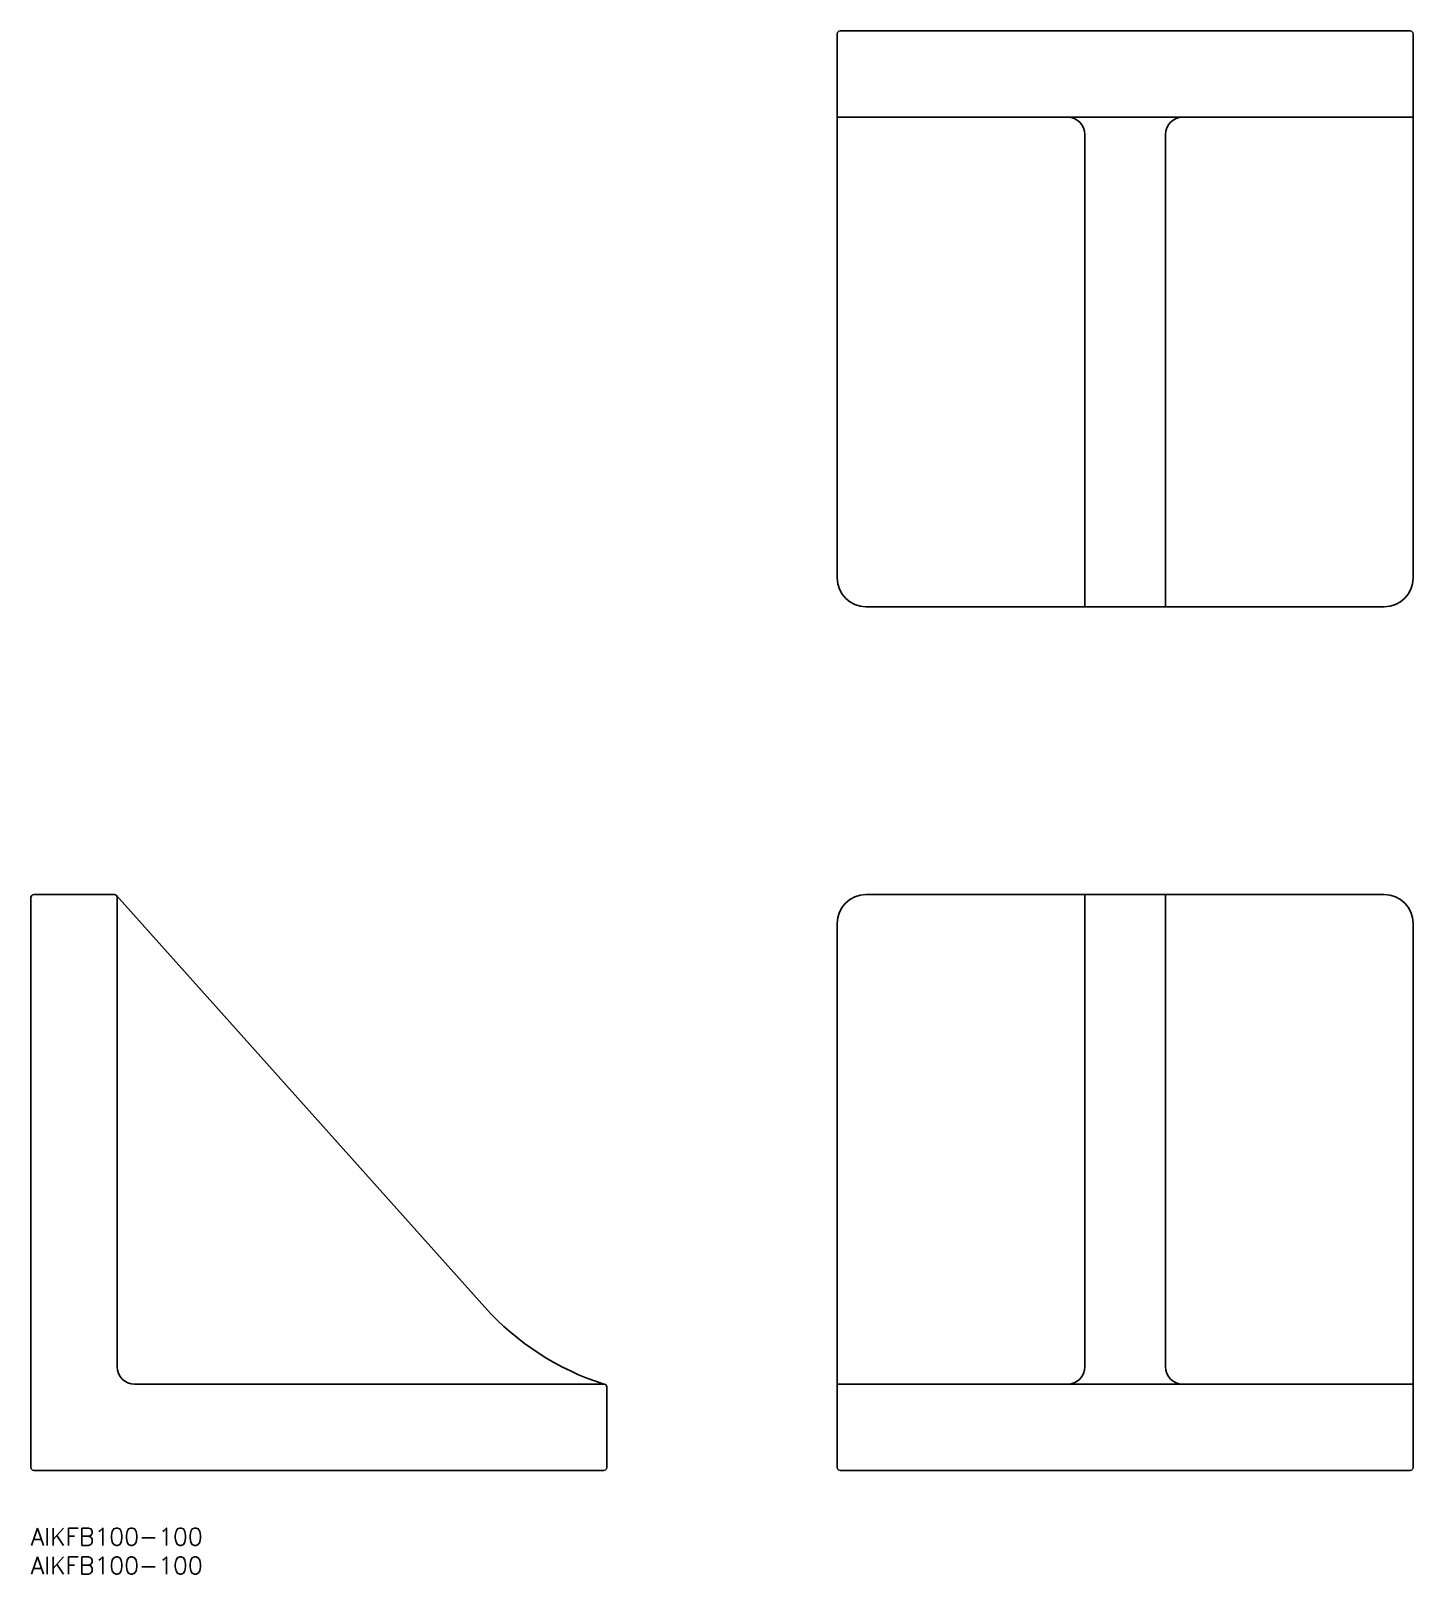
# Model space of a CAD drawing. Extents: x 0 to 240, y -8 to 260.
import ezdxf

# ---------------------------------------------------------------- set-up
doc = ezdxf.new("R2010")
doc.units = 0
doc.header["$LTSCALE"] = 0.5
doc.layers.add('MSM_CONTINUOUS', color=7, linetype='CONTINUOUS')
doc.layers.add('MSM_PART_NUMBER', color=7, linetype='CONTINUOUS')
doc.styles.get("Standard").update_dxf_attribs({"font": 'txt.shx', "height": 3, "bigfont": 'bigfont.shx'})

# ---------------------------------------------------------------- blocks, each defined once
blk = doc.blocks.new('*U17')
at = {"layer": 'MSM_PART_NUMBER'}
blk.add_text('AIKFB100-100', height=3, dxfattribs=at).set_placement((0, -3))
blk = doc.blocks.new('*U18')
at = {"layer": 'MSM_PART_NUMBER'}
blk.add_text('AIKFB100-100', height=3, dxfattribs=at).set_placement((0, -8))

msp = doc.modelspace()

# ---------------------------------------------------------------- linework, layer by layer
at = {"layer": 'MSM_CONTINUOUS'}
for p, q in [((140.5, 260), (239.5, 260)), ((140, 165), (140, 259.5)), ((240, 165), (240, 259.5)), ((140, 245), (240, 245)), ((183, 160), (183, 242)), ((197, 160), (197, 242)), ((145, 160), (235, 160)), ((0.5, 110), (14.5, 110)), ((145, 110), (235, 110)), ((183, 110), (183, 28)), ((197, 110), (197, 28)), ((0, 10.5), (0, 109.5)), ((78.8, 38.36), (14.87, 109.83)), ((15, 109.5), (15, 28)), ((140, 105), (140, 10.5)), ((240, 105), (240, 10.5)), ((18, 25), (99.5, 25)), ((100, 10.5), (100, 24.5)), ((140, 25), (240, 25)), ((0.5, 10), (99.5, 10)), ((140.5, 10), (239.5, 10))]:
    msp.add_line(p, q, dxfattribs=at)
for centre, radius, start, end in [((140.5, 259.5), 0.5, 90, 180), ((239.5, 259.5), 0.5, 0, 90), ((180, 242), 3, 0, 90), ((200, 242), 3, 90, 180), ((145, 165), 5, 180, 270), ((235, 165), 5, 270, 0), ((0.5, 109.5), 0.5, 90, 180), ((14.5, 109.5), 0.5, 0, 90), ((145, 105), 5, 90, 180), ((235, 105), 5, 0, 90), ((113.62, 69.61), 46.79, 221.9072, 252.4351), ((18, 28), 3, 180, 270), ((180, 28), 3, 270, 0), ((200, 28), 3, 180, 270), ((99.5, 24.5), 0.5, 0, 90), ((0.5, 10.5), 0.5, 180, 270), ((99.5, 10.5), 0.5, 270, 0), ((140.5, 10.5), 0.5, 180, 270), ((239.5, 10.5), 0.5, 270, 0)]:
    msp.add_arc(centre, radius, start, end, dxfattribs=at)

# ---------------------------------------------------------------- block references
for name in ['*U17', '*U18']:
    msp.add_blockref(name, (0, 0), dxfattribs=at)

doc.saveas('drawing.dxf')
